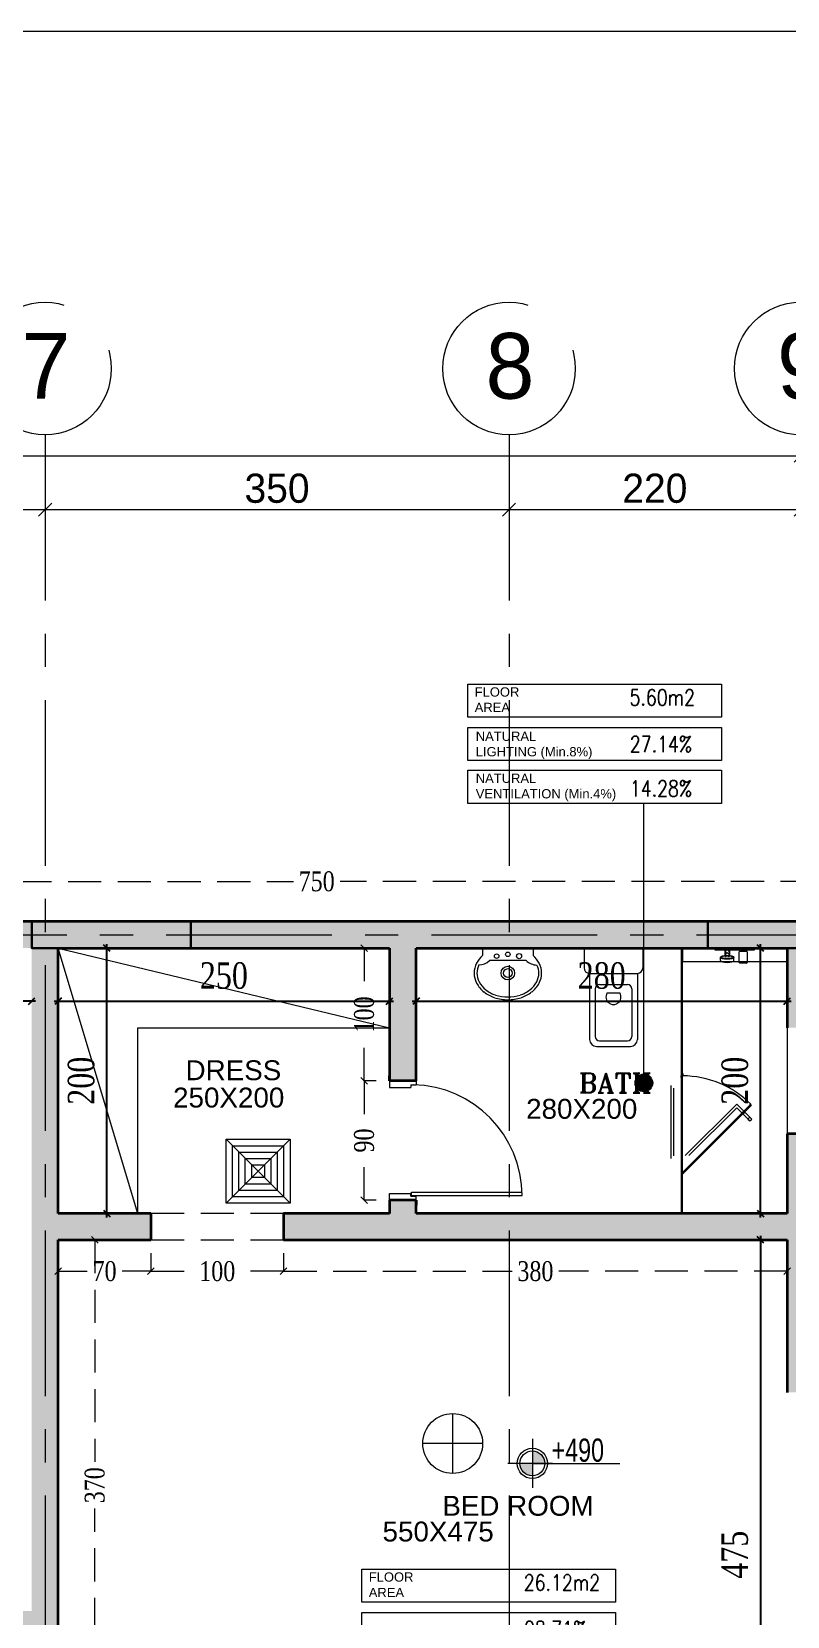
# Model space of a CAD drawing. Header units: inches. Extents: x -114 to 635, y -137 to 57.
# Drawn here: x 101.85 to 107.55, y 25.94 to 37.89 of the extents above; entities that cross this region are included whole.
import ezdxf
from ezdxf.enums import TextEntityAlignment as Align

# ---------------------------------------------------------------- set-up
doc = ezdxf.new("R2010")
doc.units = ezdxf.units.IN
doc.header["$MEASUREMENT"] = 0
doc.header["$PDMODE"] = 98
for name, pattern in [('( Hidden )', [0.375, 0.25, -0.125]), ('CENTER', [2, 1.25, -0.25, 0.25, -0.25]), ('CENTERX2', [4, 2.5, -0.5, 0.5, -0.5]), ('DASHED2', [0.375, 0.25, -0.125]), ('HIDDEN', [0.375, 0.25, -0.125])]:
    doc.linetypes.add(name, pattern=pattern)
doc.layers.get('0').update_dxf_attribs({"lineweight": 5})
doc.layers.get('Defpoints').update_dxf_attribs({"lineweight": 5})
for name, color, linetype, lineweight in [('.', 14, 'Continuous', 9), ('ARCHES', 1, 'HIDDEN', 5), ('AXIS DIMENSION', 8, 'Continuous', 5), ('BORDER A2', 7, 'Continuous', 50), ('COLUMNS HATCH', 1, 'Continuous', 5), ('DETAILS DIMENSION', 15, 'Continuous', 5), ('DOOR', 1, 'Continuous', 5), ('E-AX', 9, '( Hidden )', 0), ('FIXTURE', 5, 'Continuous', 5), ('FURNITURE', 1, 'Continuous', 0), ('GENERAL TEXT', 4, 'Continuous', 5), ('HATCH', 15, 'Continuous', 0), ('LEVEL SYMBOL', 8, 'Continuous', 5), ('New_Archicad Doors_Pen_No__27', 7, 'Continuous', 35), ('PROPOSED COLUMNS', 6, 'Continuous', 30), ('ROOM INFORMATION', 7, 'Continuous', 5), ('ROOMS DIMENSION', 3, 'Continuous', 5), ('TEXT ROOM INFORMATION', 1, 'Continuous', 5), ('WALL PROPOSED', 7, 'Continuous', 30), ('WINDOWS', 5, 'Continuous', 5)]:
    doc.layers.add(name, color=color, linetype=linetype, lineweight=lineweight)
for name, color, linetype, lineweight, true_color in [('ALARM', 7, 'Continuous', 5, 0xff0f0f), ('AXIES', 7, 'CENTER', 0, 0x949596), ('New_Archicad Doors_Pen_No__23', 7, 'Continuous', 20, 0xff6600)]:
    doc.layers.add(name, color=color, linetype=linetype, lineweight=lineweight, true_color=true_color)
doc.styles.add('002-F.FLOOR PLAN$0$xref plans$0$ATTRIBUTE', font='BKANT.TTF')
doc.styles.add('A0$0$002-F.FLOOR PLAN$0$xref plans$0$ATTRIBUTE', font='BKANT.TTF')
doc.styles.add('MAIN', font='')
doc.styles.add('ROMANS-TITLE', font='ROMANS.shx', dxfattribs={"width": 0.8})
doc.styles.add('ST', font='times.ttf', dxfattribs={"width": 0.8})
doc.styles.get("Standard").update_dxf_attribs({"font": 'arial.ttf'})
doc.styles.add('style4', font='times.ttf', dxfattribs={"width": 0.8})
doc.styles.get('MAIN').set_extended_font_data('Shonar Bangla')
doc.dimstyles.new('DIM100-2', dxfattribs={"dimtxt": 0.2, "dimasz": 0.05, "dimexe": 0.1, "dimexo": 0.1, "dimgap": 0.09, "dimtad": 1, "dimdec": 0, "dimlfac": 100, "dimzin": 0, "dimdsep": 46, "dimtxsty": 'style4', "dimblk1": 'OBLIQUE', "dimblk2": 'OBLIQUE', "dimsah": 1, "dimcen": 0.09, "dimdle": 0.03, "dimse1": 1, "dimse2": 1, "dimclrd": 256, "dimclrt": 256, "dimadec": 0, "dimazin": 0, "dimtfac": 1, "dimtdec": 0, "dimtix": 1, "dimtmove": 2, "dimatfit": 3, "dimldrblk": 'OBLIQUE', "dimfxl": 1, "dimtolj": 1, "dimtzin": 0, "dimarcsym": 0})
doc.dimstyles.new('MFS-AXIS', dxfattribs={"dimtxt": 0.22, "dimasz": 0.1, "dimexe": 0, "dimexo": 0.15, "dimgap": 0.05, "dimtad": 1, "dimdec": 0, "dimlfac": 100, "dimzin": 0, "dimdsep": 46, "dimtxsty": 'MAIN', "dimblk": 'OBLIQUE', "dimcen": 0.09, "dimclrd": 1, "dimclre": 1, "dimclrt": 2, "dimadec": 0, "dimazin": 0, "dimtfac": 1, "dimtdec": 0, "dimtix": 1, "dimtofl": 0, "dimtmove": 2, "dimatfit": 3, "dimldrblk": 'OBLIQUE', "dimfxl": 0.05, "dimfxlon": 1, "dimtolj": 1, "dimtzin": 0, "dimlwd": -1, "dimarcsym": 1})
doc.dimstyles.new('RASH PLAN', dxfattribs={"dimtxt": 0.15, "dimasz": 0.05, "dimexe": 0, "dimexo": 0.1, "dimgap": 0.05, "dimtad": 0, "dimdec": 0, "dimlfac": 100, "dimzin": 0, "dimdsep": 46, "dimtxsty": 'ST', "dimblk": 'OBLIQUE', "dimcen": 0.09, "dimclrd": 200, "dimclre": 6, "dimclrt": 1, "dimadec": 0, "dimazin": 0, "dimtfac": 1, "dimtdec": 0, "dimtmove": 1, "dimatfit": 3, "dimldrblk": 'OBLIQUE', "dimfxl": 0, "dimtolj": 1, "dimtzin": 0, "dimlwd": -1, "dimlwe": -1, "dimarcsym": 0})

# ---------------------------------------------------------------- blocks, each defined once
blk = doc.blocks.new('*U1160')
for p, q in [((-1600, 101), (-1550, 101)), ((-1550, 101), (-1550, -59)), ((-750, 101), (-750, -59)), ((-700, 101), (-750, 101)), ((-1600, -99), (-1570, -99)), ((-1570, -59), (-1550, -59)), ((-1570, -59), (-1570, -99)), ((-1565, -64), (-1565, -899)), ((-1565, -64), (-1540, -64)), ((-1540, -64), (-1540, -897)), ((-730, -59), (-750, -59)), ((-730, -59), (-730, -99)), ((-700, -99), (-730, -99))]:
    blk.add_line(p, q)
blk.add_arc((-1565, -63), 835, 270.0059, 358.9566)
blk = doc.blocks.new('Door 26_3')
at = {"layer": 'New_Archicad Doors_Pen_No__23', "color": 30, "linetype": 'Continuous', "lineweight": 20, "true_color": 0xff6600}
blk.add_line((450, -115), (450, 0), dxfattribs=at)
at = {"layer": 'New_Archicad Doors_Pen_No__27', "color": 7, "linetype": 'Continuous', "lineweight": 35}
for p, q in [((-450, -115), (-450, -200)), ((450, -115), (450, -200))]:
    blk.add_line(p, q, dxfattribs=at)
at = {"layer": 'WALL PROPOSED', "linetype": 'Continuous', "lineweight": 35}
for p, q in [((-450, 0), (-450, -200)), ((450, 0), (450, -200))]:
    blk.add_line(p, q, dxfattribs=at)
at = {"layer": 'DOOR', "rotation": 180}
blk.add_blockref('*U1160', (-1150, -99), dxfattribs=at)
blk = doc.blocks.new('_Oblique')
at = {"color": 0, "lineweight": -2}
blk.add_line((-0.5, -0.5), (0.5, 0.5), dxfattribs=at)
blk = doc.blocks.new('*D357')
at = {"layer": 'Defpoints', "color": 0, "transparency": 16777216}
for p in [(107.75, 31.483), (100.25, 31.23), (107.75, 31.18)]:
    blk.add_point(p, dxfattribs=at)
at = {"layer": 'DETAILS DIMENSION', "color": 6, "transparency": 16777216}
for p, q in [((100.25, 31.33), (100.25, 31.483)), ((107.75, 31.28), (107.75, 31.483))]:
    blk.add_line(p, q, dxfattribs=at)
at = {"layer": 'DETAILS DIMENSION', "color": 200, "linetype": 'DASHED2', "transparency": 16777216}
for p, q in [((100.25, 31.483), (103.824, 31.483)), ((107.75, 31.483), (104.176, 31.483))]:
    blk.add_line(p, q, dxfattribs=at)
at = {"layer": 'DETAILS DIMENSION', "color": 200, "transparency": 16777216, "xscale": 0.05, "yscale": 0.05, "zscale": 0.05, "rotation": 180}
blk.add_blockref('_Oblique', (100.25, 31.483), dxfattribs=at)
at = {"layer": 'DETAILS DIMENSION', "color": 200, "transparency": 16777216, "xscale": 0.05, "yscale": 0.05, "zscale": 0.05}
blk.add_blockref('_Oblique', (107.75, 31.483), dxfattribs=at)
at = {"layer": 'DETAILS DIMENSION', "color": 1, "transparency": 16777216, "insert": (104, 31.483), "char_height": 0.15, "attachment_point": 5, "style": 'ST'}
blk.add_mtext('\\A1;750', dxfattribs=at)
blk = doc.blocks.new('*D418')
at = {"layer": 'Defpoints', "color": 0, "transparency": 16777216}
for p in [(103.75, 28.779), (107.55, 28.779), (103.75, 28.543)]:
    blk.add_point(p, dxfattribs=at)
at = {"layer": 'DETAILS DIMENSION', "color": 6, "transparency": 16777216}
for p, q in [((103.75, 28.679), (103.75, 28.543)), ((107.55, 28.679), (107.55, 28.543))]:
    blk.add_line(p, q, dxfattribs=at)
at = {"layer": 'DETAILS DIMENSION', "color": 200, "linetype": 'DASHED2', "transparency": 16777216}
for p, q in [((103.75, 28.543), (105.474, 28.543)), ((107.55, 28.543), (105.826, 28.543))]:
    blk.add_line(p, q, dxfattribs=at)
at = {"layer": 'DETAILS DIMENSION', "color": 200, "transparency": 16777216, "xscale": 0.05, "yscale": 0.05, "zscale": 0.05, "rotation": 180}
blk.add_blockref('_Oblique', (103.75, 28.543), dxfattribs=at)
at = {"layer": 'DETAILS DIMENSION', "color": 200, "transparency": 16777216, "xscale": 0.05, "yscale": 0.05, "zscale": 0.05}
blk.add_blockref('_Oblique', (107.55, 28.543), dxfattribs=at)
at = {"layer": 'DETAILS DIMENSION', "color": 1, "transparency": 16777216, "insert": (105.65, 28.543), "char_height": 0.15, "attachment_point": 5, "style": 'ST'}
blk.add_mtext('\\A1;380', dxfattribs=at)
blk = doc.blocks.new('*D419')
at = {"layer": 'Defpoints', "color": 0, "transparency": 16777216}
for p in [(102.75, 28.779), (103.75, 28.779), (102.75, 28.543)]:
    blk.add_point(p, dxfattribs=at)
at = {"layer": 'DETAILS DIMENSION', "color": 6, "transparency": 16777216}
for p, q in [((102.75, 28.679), (102.75, 28.543)), ((103.75, 28.679), (103.75, 28.543))]:
    blk.add_line(p, q, dxfattribs=at)
at = {"layer": 'DETAILS DIMENSION', "color": 200, "linetype": 'DASHED2', "transparency": 16777216}
for p, q in [((102.75, 28.543), (103.081, 28.543)), ((103.75, 28.543), (103.42, 28.543))]:
    blk.add_line(p, q, dxfattribs=at)
at = {"layer": 'DETAILS DIMENSION', "color": 200, "transparency": 16777216, "xscale": 0.05, "yscale": 0.05, "zscale": 0.05, "rotation": 180}
blk.add_blockref('_Oblique', (102.75, 28.543), dxfattribs=at)
at = {"layer": 'DETAILS DIMENSION', "color": 200, "transparency": 16777216, "xscale": 0.05, "yscale": 0.05, "zscale": 0.05}
blk.add_blockref('_Oblique', (103.75, 28.543), dxfattribs=at)
at = {"layer": 'DETAILS DIMENSION', "color": 1, "transparency": 16777216, "insert": (103.25, 28.543), "char_height": 0.15, "attachment_point": 5, "style": 'ST'}
blk.add_mtext('\\A1;100', dxfattribs=at)
blk = doc.blocks.new('*D420')
at = {"layer": 'Defpoints', "color": 0, "transparency": 16777216}
for p in [(102.05, 28.779), (102.75, 28.779), (102.05, 28.543)]:
    blk.add_point(p, dxfattribs=at)
at = {"layer": 'DETAILS DIMENSION', "color": 6, "transparency": 16777216}
for p, q in [((102.05, 28.679), (102.05, 28.543)), ((102.75, 28.679), (102.75, 28.543))]:
    blk.add_line(p, q, dxfattribs=at)
at = {"layer": 'DETAILS DIMENSION', "color": 200, "linetype": 'DASHED2', "transparency": 16777216}
for p, q in [((102.05, 28.543), (102.268, 28.543)), ((102.75, 28.543), (102.532, 28.543))]:
    blk.add_line(p, q, dxfattribs=at)
at = {"layer": 'DETAILS DIMENSION', "color": 200, "transparency": 16777216, "xscale": 0.05, "yscale": 0.05, "zscale": 0.05, "rotation": 180}
blk.add_blockref('_Oblique', (102.05, 28.543), dxfattribs=at)
at = {"layer": 'DETAILS DIMENSION', "color": 200, "transparency": 16777216, "xscale": 0.05, "yscale": 0.05, "zscale": 0.05}
blk.add_blockref('_Oblique', (102.75, 28.543), dxfattribs=at)
at = {"layer": 'DETAILS DIMENSION', "color": 1, "transparency": 16777216, "insert": (102.4, 28.543), "char_height": 0.15, "attachment_point": 5, "style": 'ST'}
blk.add_mtext('\\A1;70', dxfattribs=at)
blk = doc.blocks.new('*D421')
at = {"layer": 'Defpoints', "color": 0, "transparency": 16777216}
for p in [(104.358, 30.98), (104.55, 30.98), (104.55, 29.979)]:
    blk.add_point(p, dxfattribs=at)
at = {"layer": 'DETAILS DIMENSION', "color": 6, "transparency": 16777216}
for p, q in [((104.45, 30.98), (104.358, 30.98)), ((104.45, 29.979), (104.358, 29.979))]:
    blk.add_line(p, q, dxfattribs=at)
at = {"layer": 'DETAILS DIMENSION', "color": 200, "linetype": 'DASHED2', "transparency": 16777216}
for p, q in [((104.358, 30.98), (104.358, 30.649)), ((104.358, 29.979), (104.358, 30.311))]:
    blk.add_line(p, q, dxfattribs=at)
at = {"layer": 'DETAILS DIMENSION', "color": 200, "transparency": 16777216, "xscale": 0.05, "yscale": 0.05, "zscale": 0.05}
for p, rotation in [((104.358, 30.98), 90), ((104.358, 29.979), 270)]:
    blk.add_blockref('_Oblique', p, dxfattribs=dict(at, rotation=rotation))
at = {"layer": 'DETAILS DIMENSION', "color": 1, "transparency": 16777216, "insert": (104.358, 30.48), "char_height": 0.15, "attachment_point": 5, "rotation": 90, "style": 'ST'}
blk.add_mtext('\\A1;100', dxfattribs=at)
blk = doc.blocks.new('*D422')
at = {"layer": 'Defpoints', "color": 0, "transparency": 16777216}
for p in [(104.55, 29.979), (104.358, 29.079), (104.55, 29.079)]:
    blk.add_point(p, dxfattribs=at)
at = {"layer": 'DETAILS DIMENSION', "color": 6, "transparency": 16777216}
for p, q in [((104.45, 29.979), (104.358, 29.979)), ((104.45, 29.079), (104.358, 29.079))]:
    blk.add_line(p, q, dxfattribs=at)
at = {"layer": 'DETAILS DIMENSION', "color": 200, "linetype": 'DASHED2', "transparency": 16777216}
for p, q in [((104.358, 29.979), (104.358, 29.661)), ((104.358, 29.079), (104.358, 29.397))]:
    blk.add_line(p, q, dxfattribs=at)
at = {"layer": 'DETAILS DIMENSION', "color": 200, "transparency": 16777216, "xscale": 0.05, "yscale": 0.05, "zscale": 0.05}
for p, rotation in [((104.358, 29.979), 90), ((104.358, 29.079), 270)]:
    blk.add_blockref('_Oblique', p, dxfattribs=dict(at, rotation=rotation))
at = {"layer": 'DETAILS DIMENSION', "color": 1, "transparency": 16777216, "insert": (104.358, 29.529), "char_height": 0.15, "attachment_point": 5, "rotation": 90, "style": 'ST'}
blk.add_mtext('\\A1;90', dxfattribs=at)
blk = doc.blocks.new('*D423')
at = {"layer": 'Defpoints', "color": 0, "transparency": 16777216}
for p in [(102.05, 30.98), (104.55, 30.98), (104.55, 30.58)]:
    blk.add_point(p, dxfattribs=at)
at = {"layer": 'ROOMS DIMENSION', "linetype": 'Continuous', "lineweight": -2, "transparency": 16777216}
blk.add_line((102.02, 30.58), (104.58, 30.58), dxfattribs=at)
at = {"layer": 'ROOMS DIMENSION', "lineweight": -2, "transparency": 16777216, "xscale": 0.05, "yscale": 0.05, "zscale": 0.05, "rotation": 180}
blk.add_blockref('_Oblique', (102.05, 30.58), dxfattribs=at)
at = {"layer": 'ROOMS DIMENSION', "lineweight": -2, "transparency": 16777216, "xscale": 0.05, "yscale": 0.05, "zscale": 0.05}
blk.add_blockref('_Oblique', (104.55, 30.58), dxfattribs=at)
at = {"layer": 'ROOMS DIMENSION', "transparency": 16777216, "insert": (103.3, 30.772), "char_height": 0.2, "attachment_point": 5, "style": 'style4'}
blk.add_mtext('\\A1;250', dxfattribs=at)
blk = doc.blocks.new('*D424')
at = {"layer": 'Defpoints', "color": 0, "transparency": 16777216}
for p in [(102.05, 30.98), (102.416, 30.98), (102.05, 28.979)]:
    blk.add_point(p, dxfattribs=at)
at = {"layer": 'ROOMS DIMENSION', "linetype": 'Continuous', "lineweight": -2, "transparency": 16777216}
blk.add_line((102.416, 28.949), (102.416, 31.01), dxfattribs=at)
at = {"layer": 'ROOMS DIMENSION', "lineweight": -2, "transparency": 16777216, "xscale": 0.05, "yscale": 0.05, "zscale": 0.05}
for p, rotation in [((102.416, 30.98), 90), ((102.416, 28.979), 270)]:
    blk.add_blockref('_Oblique', p, dxfattribs=dict(at, rotation=rotation))
at = {"layer": 'ROOMS DIMENSION', "transparency": 16777216, "insert": (102.224, 29.98), "char_height": 0.2, "attachment_point": 5, "rotation": 90, "style": 'style4'}
blk.add_mtext('\\A1;200', dxfattribs=at)
blk = doc.blocks.new('*D425')
at = {"layer": 'Defpoints', "color": 0, "transparency": 16777216}
for p in [(104.75, 30.98), (107.55, 30.98), (107.55, 30.58)]:
    blk.add_point(p, dxfattribs=at)
at = {"layer": 'ROOMS DIMENSION', "linetype": 'Continuous', "lineweight": -2, "transparency": 16777216}
blk.add_line((104.72, 30.58), (107.58, 30.58), dxfattribs=at)
at = {"layer": 'ROOMS DIMENSION', "lineweight": -2, "transparency": 16777216, "xscale": 0.05, "yscale": 0.05, "zscale": 0.05, "rotation": 180}
blk.add_blockref('_Oblique', (104.75, 30.58), dxfattribs=at)
at = {"layer": 'ROOMS DIMENSION', "lineweight": -2, "transparency": 16777216, "xscale": 0.05, "yscale": 0.05, "zscale": 0.05}
blk.add_blockref('_Oblique', (107.55, 30.58), dxfattribs=at)
at = {"layer": 'ROOMS DIMENSION', "transparency": 16777216, "insert": (106.15, 30.772), "char_height": 0.2, "attachment_point": 5, "style": 'style4'}
blk.add_mtext('\\A1;280', dxfattribs=at)
blk = doc.blocks.new('*D426')
at = {"layer": 'Defpoints', "color": 0, "transparency": 16777216}
for p in [(107.347, 30.98), (107.55, 30.98), (107.55, 28.979)]:
    blk.add_point(p, dxfattribs=at)
at = {"layer": 'ROOMS DIMENSION', "linetype": 'Continuous', "lineweight": -2, "transparency": 16777216}
blk.add_line((107.347, 28.949), (107.347, 31.01), dxfattribs=at)
at = {"layer": 'ROOMS DIMENSION', "lineweight": -2, "transparency": 16777216, "xscale": 0.05, "yscale": 0.05, "zscale": 0.05}
for p, rotation in [((107.347, 30.98), 90), ((107.347, 28.979), 270)]:
    blk.add_blockref('_Oblique', p, dxfattribs=dict(at, rotation=rotation))
at = {"layer": 'ROOMS DIMENSION', "transparency": 16777216, "insert": (107.155, 29.98), "char_height": 0.2, "attachment_point": 5, "rotation": 90, "style": 'style4'}
blk.add_mtext('\\A1;200', dxfattribs=at)
blk = doc.blocks.new('*D427')
at = {"layer": 'Defpoints', "color": 0, "transparency": 16777216}
for p in [(107.55, 28.779), (107.347, 24.03), (107.55, 24.03)]:
    blk.add_point(p, dxfattribs=at)
at = {"layer": 'ROOMS DIMENSION', "linetype": 'Continuous', "lineweight": -2, "transparency": 16777216}
blk.add_line((107.347, 28.809), (107.347, 24), dxfattribs=at)
at = {"layer": 'ROOMS DIMENSION', "lineweight": -2, "transparency": 16777216, "xscale": 0.05, "yscale": 0.05, "zscale": 0.05}
for p, rotation in [((107.347, 28.779), 90), ((107.347, 24.03), 270)]:
    blk.add_blockref('_Oblique', p, dxfattribs=dict(at, rotation=rotation))
at = {"layer": 'ROOMS DIMENSION', "transparency": 16777216, "insert": (107.154, 26.405), "char_height": 0.2, "attachment_point": 5, "rotation": 90, "style": 'style4'}
blk.add_mtext('\\A1;475', dxfattribs=at)
blk = doc.blocks.new('*D428')
at = {"layer": 'Defpoints', "color": 0, "transparency": 16777216}
for p in [(96.15, 30.98), (101.85, 30.98), (96.15, 30.58)]:
    blk.add_point(p, dxfattribs=at)
at = {"layer": 'ROOMS DIMENSION', "linetype": 'Continuous', "lineweight": -2, "transparency": 16777216}
blk.add_line((101.88, 30.58), (96.12, 30.58), dxfattribs=at)
at = {"layer": 'ROOMS DIMENSION', "lineweight": -2, "transparency": 16777216, "xscale": 0.05, "yscale": 0.05, "zscale": 0.05, "rotation": 180}
blk.add_blockref('_Oblique', (96.15, 30.58), dxfattribs=at)
at = {"layer": 'ROOMS DIMENSION', "lineweight": -2, "transparency": 16777216, "xscale": 0.05, "yscale": 0.05, "zscale": 0.05}
blk.add_blockref('_Oblique', (101.85, 30.58), dxfattribs=at)
at = {"layer": 'ROOMS DIMENSION', "transparency": 16777216, "insert": (99, 30.772), "char_height": 0.2, "attachment_point": 5, "style": 'style4'}
blk.add_mtext('\\A1;570', dxfattribs=at)
blk = doc.blocks.new('*D461')
at = {"layer": 'Defpoints', "color": 0, "transparency": 16777216}
for p in [(102.05, 28.779), (102.326, 28.779), (102.05, 25.079)]:
    blk.add_point(p, dxfattribs=at)
at = {"layer": 'DETAILS DIMENSION', "color": 6, "transparency": 16777216}
for p, q in [((102.15, 28.779), (102.326, 28.779)), ((102.15, 25.079), (102.326, 25.079))]:
    blk.add_line(p, q, dxfattribs=at)
at = {"layer": 'DETAILS DIMENSION', "color": 200, "linetype": 'DASHED2', "transparency": 16777216}
for p, q in [((102.326, 28.779), (102.326, 27.106)), ((102.326, 25.079), (102.326, 26.753))]:
    blk.add_line(p, q, dxfattribs=at)
at = {"layer": 'DETAILS DIMENSION', "color": 200, "transparency": 16777216, "xscale": 0.05, "yscale": 0.05, "zscale": 0.05}
for p, rotation in [((102.326, 28.779), 90), ((102.326, 25.079), 270)]:
    blk.add_blockref('_Oblique', p, dxfattribs=dict(at, rotation=rotation))
at = {"layer": 'DETAILS DIMENSION', "color": 1, "transparency": 16777216, "insert": (102.326, 26.929), "char_height": 0.15, "attachment_point": 5, "rotation": 90, "style": 'ST'}
blk.add_mtext('\\A1;370', dxfattribs=at)
blk = doc.blocks.new('002-F.FLOOR PLAN$0$xref plans$0$LVL-PL')
h = blk.add_hatch(color=256)
h.paths.add_polyline_path([(0, 0.123), (0, 0), (0.123, 0, 0.414214)])
h.paths.add_polyline_path([(0, 0), (-0.123, 0, 0.414214), (0, -0.123)])
for p, q in [((0, 0.242), (0, -0.242)), ((0.2, 0), (-0.242, 0)), ((0, 0), (0.865, 0))]:
    blk.add_line(p, q)
for radius in [0.15, 0.123]:
    blk.add_circle((0, 0), radius)
at = {"style": '002-F.FLOOR PLAN$0$xref plans$0$ATTRIBUTE', "width": 0.75, "flags": 12}
for tag, p in [('LEVEL', (0.517, 0.151)), ('POSITION', (0.517, -0.154))]:
    blk.add_attdef(tag, text='', height=0.2, dxfattribs=at).set_placement(p, align=Align.MIDDLE)
blk = doc.blocks.new('A$Cee9972fe')
at = {"layer": 'ALARM', "lineweight": 0}
for p, q in [((-0.183, -0.094), (-0.183, 0.357)), ((0.042, 0.132), (-0.409, 0.132))]:
    blk.add_line(p, q, dxfattribs=at)
blk.add_circle((-0.183, 0.132), 0.226, dxfattribs=at)
blk = doc.blocks.new('A$C4d6af952')
at = {"layer": 'ALARM'}
for p, q in [((0.482, 0.578), (-0.482, -0.385)), ((-0.482, 0.578), (0.482, -0.385))]:
    blk.add_line(p, q, dxfattribs=at)
for points in [[(-0.482, 0.578), (0.482, 0.578), (0.482, -0.385), (-0.482, -0.385)], [(-0.385, 0.482), (0.385, 0.482), (0.385, -0.289), (-0.385, -0.289)], [(-0.289, 0.385), (0.289, 0.385), (0.289, -0.193), (-0.289, -0.193)], [(-0.193, 0.289), (0.193, 0.289), (0.193, -0.096), (-0.193, -0.096)], [(-0.096, 0.193), (0.096, 0.193), (0.096, 0), (-0.096, 0)]]:
    blk.add_lwpolyline(points, close=True, dxfattribs=at)
blk = doc.blocks.new('*U940')
for p, q in [((-210, 0), (-210, -140)), ((-210, 0), (210, 0)), ((210, 0), (210, -140)), ((-170, -180), (-170, -650)), ((-170, -180), (170, -180)), ((170, -180), (170, -650)), ((-130, -290), (-130, -630)), ((-100, -260), (100, -260)), ((-44, -319), (44, -319)), ((130, -290), (130, -630)), ((-100, -660), (100, -660)), ((-120, -700), (120, -700))]:
    blk.add_line(p, q)
for centre, radius, start, end in [((-170, -140), 40, 180, 270), ((170, -140), 40, 270, 0), ((-100, -290), 30, 90, 180), ((-1, -349), 52.4, 157.2878, 180), ((-1, -349), 53, 144.8858, 157.2878), ((1, -349), 53, 22.7122, 35.1142), ((1, -349), 52.4, 360, 22.7122), ((100, -290), 30, 0, 90), ((-1, -349), 52.4, 180, 202.7122), ((-1, -349), 53, 202.7122, 225.2991), ((0, -348), 53.5, 225.2991, 247.7107), ((0, -348), 54, 247.7107, 270), ((0, -348), 54, 270, 292.2893), ((0, -348), 53.5, 292.2893, 314.7009), ((1, -349), 53, 314.7009, 337.2878), ((1, -349), 52.4, 337.2878, 0), ((-120, -650), 50, 180, 270), ((-100, -630), 30, 180, 270), ((100, -630), 30, 270, 0), ((120, -650), 50, 270, 0)]:
    blk.add_arc(centre, radius, start, end)
blk = doc.blocks.new('*U939')
for p, q in [((180, 0), (-180, 0)), ((-180, 0), (-180, -53)), ((180, 0), (180, -52)), ((130, -89), (-130, -89))]:
    blk.add_line(p, q)
for centre, radius in [((-80, -57), 16.1), ((0, -44), 16), ((80, -57), 18.1), ((0, -178), 48.5), ((0, -178), 31.8)]:
    blk.add_circle(centre, radius)
for centre, radius, start, end in [((-88, -178), 152, 152.3807, 180), ((-45, -201), 200, 132.2414, 152.3807), ((-209, 0), 119, 271.591, 311.3839), ((214, 5), 126, 228.3983, 266.8513), ((46, -201), 200, 27.6193, 48.0173), ((89, -178), 152, 0, 27.6193), ((-88, -178), 152, 180, 207.6193), ((-88, -178), 132, 153.1014, 207.6193), ((89, -178), 132, 332.3807, 25.9024), ((89, -178), 152, 332.3807, 0), ((-45, -156), 200, 207.6193, 231.6325), ((-45, -156), 180, 207.6193, 231.6325), ((-18, -121), 244, 231.6325, 251.8447), ((-18, -121), 224, 231.6325, 251.8447), ((0, -66), 282, 251.8447, 270), ((0, -66), 282, 270, 288.1553), ((18, -121), 224, 288.1553, 308.3675), ((18, -121), 244, 288.1553, 308.3675), ((46, -156), 180, 308.3675, 332.3807), ((46, -156), 200, 308.3675, 332.3807), ((0, -66), 302, 251.8447, 270), ((0, -66), 302, 270, 288.1553)]:
    blk.add_arc(centre, radius, start, end)
blk = doc.blocks.new('*D1384')
at = {"layer": 'AXIS DIMENSION', "color": 17, "linetype": 'Continuous', "transparency": 16777216}
blk.add_line((39.678, -578.77), (41.379, -578.77), dxfattribs=at)
at = {"layer": 'Defpoints', "color": 0, "transparency": 16777216}
for p in [(39.678, -578.733), (41.379, -578.77), (41.379, -578.77)]:
    blk.add_point(p, dxfattribs=at)
at = {"layer": 'AXIS DIMENSION', "color": 17, "transparency": 16777216, "xscale": 0.1, "yscale": 0.1, "zscale": 0.1, "rotation": 180}
blk.add_blockref('_Oblique', (39.678, -578.77), dxfattribs=at)
at = {"layer": 'AXIS DIMENSION', "color": 17, "transparency": 16777216, "xscale": 0.1, "yscale": 0.1, "zscale": 0.1}
blk.add_blockref('_Oblique', (41.379, -578.77), dxfattribs=at)
at = {"layer": 'AXIS DIMENSION', "color": 3, "transparency": 16777216, "insert": (40.528, -578.61), "char_height": 0.22, "attachment_point": 5, "style": 'MAIN'}
blk.add_mtext('\\A1;170', dxfattribs=at)
blk = doc.blocks.new('*D1385')
at = {"layer": 'AXIS DIMENSION', "color": 17, "linetype": 'Continuous', "transparency": 16777216}
blk.add_line((41.379, -578.77), (44.879, -578.77), dxfattribs=at)
at = {"layer": 'Defpoints', "color": 0, "transparency": 16777216}
for p in [(41.379, -578.733), (44.879, -578.77), (44.879, -578.77)]:
    blk.add_point(p, dxfattribs=at)
at = {"layer": 'AXIS DIMENSION', "color": 17, "transparency": 16777216, "xscale": 0.1, "yscale": 0.1, "zscale": 0.1, "rotation": 180}
blk.add_blockref('_Oblique', (41.379, -578.77), dxfattribs=at)
at = {"layer": 'AXIS DIMENSION', "color": 17, "transparency": 16777216, "xscale": 0.1, "yscale": 0.1, "zscale": 0.1}
blk.add_blockref('_Oblique', (44.879, -578.77), dxfattribs=at)
at = {"layer": 'AXIS DIMENSION', "color": 3, "transparency": 16777216, "insert": (43.129, -578.61), "char_height": 0.22, "attachment_point": 5, "style": 'MAIN'}
blk.add_mtext('\\A1;350', dxfattribs=at)
blk = doc.blocks.new('*D1386')
at = {"layer": 'AXIS DIMENSION', "color": 17, "linetype": 'Continuous', "transparency": 16777216}
blk.add_line((44.879, -578.77), (47.079, -578.77), dxfattribs=at)
at = {"layer": 'Defpoints', "color": 0, "transparency": 16777216}
for p in [(44.879, -578.77), (47.079, -578.76), (47.079, -578.77)]:
    blk.add_point(p, dxfattribs=at)
at = {"layer": 'AXIS DIMENSION', "color": 17, "transparency": 16777216, "xscale": 0.1, "yscale": 0.1, "zscale": 0.1, "rotation": 180}
blk.add_blockref('_Oblique', (44.879, -578.77), dxfattribs=at)
at = {"layer": 'AXIS DIMENSION', "color": 17, "transparency": 16777216, "xscale": 0.1, "yscale": 0.1, "zscale": 0.1}
blk.add_blockref('_Oblique', (47.079, -578.77), dxfattribs=at)
at = {"layer": 'AXIS DIMENSION', "color": 3, "transparency": 16777216, "insert": (45.979, -578.61), "char_height": 0.22, "attachment_point": 5, "style": 'MAIN'}
blk.add_mtext('\\A1;220', dxfattribs=at)
blk = doc.blocks.new('*D1379')
at = {"layer": 'AXIS DIMENSION', "color": 1, "linetype": 'Continuous', "lineweight": -2, "transparency": 16777216}
for p, q in [((25.079, -578.356), (25.079, -578.363)), ((47.079, -578.356), (47.079, -578.363))]:
    blk.add_line(p, q, dxfattribs=at)
at = {"layer": 'AXIS DIMENSION', "color": 17, "linetype": 'Continuous', "transparency": 16777216}
blk.add_line((25.079, -578.363), (47.079, -578.363), dxfattribs=at)
at = {"layer": 'Defpoints', "color": 0, "transparency": 16777216}
for p in [(25.079, -578.206), (47.079, -578.206), (47.079, -578.363)]:
    blk.add_point(p, dxfattribs=at)
at = {"layer": 'AXIS DIMENSION', "color": 17, "transparency": 16777216, "xscale": 0.1, "yscale": 0.1, "zscale": 0.1, "rotation": 180}
blk.add_blockref('_Oblique', (25.079, -578.363), dxfattribs=at)
at = {"layer": 'AXIS DIMENSION', "color": 17, "transparency": 16777216, "xscale": 0.1, "yscale": 0.1, "zscale": 0.1}
blk.add_blockref('_Oblique', (47.079, -578.363), dxfattribs=at)
at = {"layer": 'AXIS DIMENSION', "color": 3, "transparency": 16777216, "insert": (37.577, -578.203), "char_height": 0.22, "attachment_point": 5, "style": 'MAIN'}
blk.add_mtext('\\A1;2200', dxfattribs=at)
blk = doc.blocks.new('QEWQWQWASDASDASADAAS')
at = {"layer": 'COLUMNS HATCH', "ltscale": 300}
for points in [[(165.323, -479.057), (165.323, -479.257), (164.123, -479.257), (164.123, -479.057)], [(170.023, -479.057), (170.023, -479.257), (169.223, -479.257), (169.223, -479.057)]]:
    blk.add_hatch(color=256, dxfattribs=at).paths.add_polyline_path(points)
at = {"layer": 'PROPOSED COLUMNS'}
for points in [[(165.323, -479.057), (165.323, -479.257), (164.123, -479.257), (164.123, -479.057)], [(170.023, -479.057), (170.023, -479.257), (169.223, -479.257), (169.223, -479.057)]]:
    blk.add_lwpolyline(points, close=True, dxfattribs=at)
blk = doc.blocks.new('Room Info')
at = {"layer": 'TEXT ROOM INFORMATION', "ltscale": 5}
for tag, p in [('FLR_AREA', (17, 833.5)), ('NAT_LIGHT', (19, 482.5)), ('NAT_VENT', (19, 147.5))]:
    blk.add_attdef(tag, p, '', height=180, dxfattribs=at)
blk = doc.blocks.new('DASLASDLASLDASLASDLASLQWELQWELQWELQWELQ')
at = {"layer": 'AXIES', "linetype": 'CENTERX2', "ltscale": 0.5}
for p, q in [((41.379, -578.206), (41.379, -610.174)), ((44.879, -578.206), (44.879, -610.174)), ((20.293, -581.977), (52.683, -581.977))]:
    blk.add_line(p, q, dxfattribs=at)
at = {"layer": 'AXIES', "linetype": 'CENTERX2'}
for centre in [(41.379, -577.706), (44.879, -577.706), (47.079, -577.706)]:
    blk.add_circle(centre, 0.5, dxfattribs=at)
at = {"layer": 'AXIES', "linetype": 'CENTERX2', "style": 'A0$0$002-F.FLOOR PLAN$0$xref plans$0$ATTRIBUTE'}
for s, p in [('7', (41.201, -577.933)), ('8', (44.702, -577.933)), ('9', (46.901, -577.933))]:
    blk.add_text(s, height=0.495, dxfattribs=at).set_placement(p)
at = {"layer": 'AXIS DIMENSION'}
dim = blk.add_linear_dim(base=(47.079, -578.363), p1=(25.079, -578.206), p2=(47.079, -578.206), dimstyle='MFS-AXIS', override={"dimclrd": 17, "dimclrt": 3}, dxfattribs=at)
dim.commit()
dim.dimension.update_dxf_attribs({"geometry": '*D1379', "text_midpoint": (37.577, -578.203), "dimtype": 128})
for base, p1, p2, picture, middle in [((41.379, -578.77), (39.678, -578.733), (41.379, -578.77), '*D1384', (40.528, -578.61)), ((44.879, -578.77), (41.379, -578.733), (44.879, -578.77), '*D1385', (43.129, -578.61)), ((47.079, -578.77), (44.879, -578.77), (47.079, -578.76), '*D1386', (45.979, -578.61))]:
    dim = blk.add_linear_dim(base=base, p1=p1, p2=p2, dimstyle='MFS-AXIS', override={"dimclrd": 17, "dimclrt": 3}, dxfattribs=at)
    dim.commit()
    dim.dimension.update_dxf_attribs({"geometry": picture, "text_midpoint": middle})

msp = doc.modelspace()

# ---------------------------------------------------------------- hatches: boundary and pattern name
at = {"layer": '.'}
h = msp.add_hatch(color=9, dxfattribs=at)
h.dxf.hatch_style = 1
edge = h.paths.add_edge_path()
edge.add_arc((106.468, 29.963), 0.0666, 0, 360)
at = {"layer": 'HATCH', "true_color": 0x939598}
h = msp.add_hatch(color=252, dxfattribs=at)
h.dxf.hatch_style = 1
h.paths.add_polyline_path([(102.75, 28.979), (102.05, 28.979), (102.05, 30.98), (104.55, 30.98), (104.55, 29.979), (104.75, 29.979), (104.75, 30.98), (107.55, 30.98), (107.55, 30.38), (107.75, 30.38), (107.75, 30.98), (107.75, 31.18), (100.25, 31.18), (100.25, 30.98), (101.85, 30.98), (101.85, 25.98), (101.75, 25.98), (101.75, 25.895), (101.75, 25.78), (101.85, 25.78), (101.85, 25.079), (102.05, 25.079), (102.05, 28.779), (102.75, 28.779)])
h = msp.add_hatch(color=252, dxfattribs=at)
h.dxf.hatch_style = 1
h.paths.add_polyline_path([(107.75, 29.58), (107.55, 29.58), (107.55, 28.979), (104.75, 28.979), (104.75, 29.079), (104.55, 29.079), (104.55, 28.979), (103.75, 28.979), (103.75, 28.779), (107.55, 28.779), (107.55, 27.629), (107.75, 27.629)])

# ---------------------------------------------------------------- linework, layer by layer
at = {"layer": 'ARCHES'}
for p, q in [((103.75, 28.979), (102.75, 28.979)), ((102.75, 28.779), (103.75, 28.779))]:
    msp.add_line(p, q, dxfattribs=at)
at = {"layer": 'BORDER A2', "lineweight": 5}
msp.add_lwpolyline([(77.503, -2.308), (123.103, -2.308), (123.103, 37.892), (77.503, 37.892)], close=True, dxfattribs=at)
at = {"layer": 'FIXTURE'}
for p, q in [((107.192, 30.957), (107.243, 30.957)), ((107.193, 30.957), (107.243, 30.957)), ((107.188, 30.872), (107.188, 30.952)), ((107.248, 30.872), (107.188, 30.872)), ((107.243, 30.867), (107.193, 30.867)), ((107.248, 30.952), (107.248, 30.872)), ((106.748, 30.018), (106.76, 30.018)), ((106.748, 30.018), (106.749, 30.005)), ((106.749, 30.017), (106.76, 30.017)), ((106.749, 30.015), (106.749, 30.017)), ((106.749, 30.015), (106.75, 30.015)), ((106.749, 30.014), (106.75, 30.014)), ((106.75, 30.008), (106.749, 30.014)), ((106.75, 30.005), (106.749, 30.005)), ((106.75, 30.005), (106.749, 30.005)), ((106.752, 30.017), (106.75, 30.015)), ((106.75, 30.015), (106.75, 30.014)), ((106.75, 30.005), (106.75, 30.008)), ((106.75, 30.008), (106.75, 30.008)), ((106.75, 30.008), (106.75, 30.008)), ((106.75, 30.008), (106.75, 30.008)), ((106.75, 30.008), (106.75, 30.008)), ((106.75, 30.008), (106.75, 30.008)), ((106.75, 30.008), (106.75, 30.008)), ((106.752, 30.018), (106.758, 30.018)), ((106.752, 30.017), (106.758, 30.017)), ((106.76, 30.015), (106.758, 30.017)), ((106.761, 30.035), (106.76, 30.018)), ((106.76, 30.005), (106.761, 30.018)), ((106.76, 30.015), (106.76, 30.017)), ((106.76, 30.015), (106.76, 30.017)), ((106.76, 30.015), (106.76, 30.015)), ((106.76, 30.015), (106.76, 30.014)), ((106.76, 30.015), (106.76, 30.015)), ((106.76, 30.015), (106.76, 30.014)), ((106.76, 30.014), (106.76, 30.014)), ((106.76, 30.008), (106.76, 30.014)), ((106.76, 30.014), (106.76, 30.014)), ((106.76, 30.005), (106.76, 30.008)), ((106.76, 30.008), (106.76, 30.008)), ((106.76, 30.008), (106.76, 30.008)), ((106.76, 30.008), (106.76, 30.008)), ((106.76, 30.005), (106.76, 30.005)), ((106.761, 30.035), (106.761, 30.018)), ((106.761, 30.035), (106.761, 30.035)), ((106.675, 29.393), (106.675, 29.943)), ((106.695, 29.413), (106.695, 29.923)), ((106.752, 29.281), (107.274, 29.802)), ((107.278, 29.8), (106.755, 29.277)), ((107.281, 29.795), (106.759, 29.274)), ((106.78, 29.415), (107.169, 29.804)), ((106.808, 29.415), (107.169, 29.776)), ((107.169, 29.804), (107.222, 29.751)), ((107.169, 29.776), (107.207, 29.737)), ((107.274, 29.805), (107.266, 29.795)), ((107.274, 29.805), (107.266, 29.795)), ((107.266, 29.795), (107.268, 29.797)), ((107.266, 29.795), (107.268, 29.797)), ((107.266, 29.795), (107.266, 29.795)), ((107.266, 29.795), (107.266, 29.795)), ((107.207, 29.737), (107.222, 29.751)), ((107.215, 29.73), (107.229, 29.744)), ((107.268, 29.677), (107.215, 29.73)), ((107.282, 29.691), (107.229, 29.744))]:
    msp.add_line(p, q, dxfattribs=at)
for points in [[(106.75, 30.98), (106.75, 28.979)], [(107.55, 30.98), (106.76, 30.98), (106.76, 30.88), (107.55, 30.88)], [(106.76, 28.979), (106.76, 30.98)], [(107.078, 30.967), (107.079, 30.928)], [(107.115, 30.967), (107.078, 30.967)], [(107.115, 30.967), (107.114, 30.928)], [(107.047, 30.887), (107.047, 30.911)], [(107.083, 30.951), (107.083, 30.925)], [(107.087, 30.917), (107.085, 30.915)], [(107.106, 30.917), (107.108, 30.915)], [(107.111, 30.951), (107.111, 30.925)], [(107.147, 30.887), (107.147, 30.911)], [(107.212, 29.741), (107.219, 29.734)], [(107.217, 29.747), (107.224, 29.739)], [(107.268, 29.677), (107.282, 29.691)]]:
    msp.add_lwpolyline(points, dxfattribs=at)
for points in [[(107.003, 30.98), (107.003, 30.967), (107.303, 30.967), (107.303, 30.98)], [(107.268, 29.677), (107.282, 29.691), (107.268, 29.705), (107.253, 29.691)]]:
    msp.add_lwpolyline(points, close=True, dxfattribs=at)
for centre, radius, start, end in [((107.097, 30.951), 0.014, 0, 182.2442), ((107.186, 30.96), 0.00746, 337.5975, 73.7034), ((107.193, 30.952), 0.005, 90, 180), ((107.25, 30.96), 0.00746, 106.2966, 202.4025), ((107.243, 30.952), 0.005, 0, 90), ((107.097, 30.928), 0.0173, 180, 227.216), ((107.097, 30.928), 0.0153, 312.784, 227.216), ((107.097, 30.928), 0.0143, 312.784, 227.216), ((107.097, 30.928), 0.0173, 312.784, 0), ((107.193, 30.872), 0.005, 180, 270), ((107.243, 30.872), 0.005, 270, 0), ((106.755, 29.277), 0.74, 45.3874, 89.6126)]:
    msp.add_arc(centre, radius, start, end, dxfattribs=at)
for centre, major_axis, ratio in [((107.097, 30.911), (0.05, 0), 0.298895), ((107.097, 30.912), (0.0429, 0), 0.257242)]:
    msp.add_ellipse(centre, major_axis=major_axis, ratio=ratio, dxfattribs=at)
msp.add_ellipse((107.097, 30.887), major_axis=(0.05, 0), ratio=0.298895, start_param=3.141593, end_param=6.283185, dxfattribs=at)
at = {"layer": 'FURNITURE', "flags": 128}
for points in [[(102.65, 28.979), (102.05, 30.98), (104.55, 30.38)], [(102.65, 30.38), (104.55, 30.38)], [(102.65, 28.979), (102.65, 30.38)]]:
    msp.add_lwpolyline(points, dxfattribs=at)
at = {"layer": 'ROOM INFORMATION', "ltscale": 5}
msp.add_line((106.468, 30.029), (106.468, 32.071), dxfattribs=at)
for points in [[(105.139, 32.972), (107.053, 32.972), (107.053, 32.722), (105.139, 32.722)], [(105.139, 32.645), (107.053, 32.645), (107.053, 32.395), (105.139, 32.395)], [(105.139, 32.321), (107.053, 32.321), (107.053, 32.071), (105.139, 32.071)], [(104.341, 26.297), (106.254, 26.297), (106.254, 26.047), (104.341, 26.047)], [(104.341, 25.97), (106.254, 25.97), (106.254, 25.72), (104.341, 25.72)]]:
    msp.add_lwpolyline(points, close=True, dxfattribs=at)
msp.add_circle((106.468, 29.963), 0.0666, dxfattribs=at)
at = {"layer": 'WALL PROPOSED', "linetype": 'Continuous', "lineweight": 35}
for p, q in [((104.55, 29.979), (104.55, 30.016)), ((104.75, 29.979), (104.75, 30.016)), ((104.635, 29.979), (104.55, 29.979)), ((104.75, 29.979), (104.635, 29.979)), ((107.85, 29.58), (107.55, 29.58)), ((104.55, 29.079), (104.55, 29.042)), ((104.635, 29.079), (104.55, 29.079)), ((104.75, 29.079), (104.635, 29.079)), ((104.75, 29.079), (104.75, 29.042)), ((102.75, 28.979), (102.75, 28.779)), ((102.75, 28.979), (102.75, 28.779)), ((103.75, 28.979), (103.75, 28.779)), ((103.75, 28.979), (103.75, 28.779))]:
    msp.add_line(p, q, dxfattribs=at)
at = {"layer": 'WALL PROPOSED', "linetype": 'Continuous', "lineweight": 35, "flags": 128}
for points in [[(107.75, 31.18), (100.25, 31.18)], [(102.05, 30.98), (104.55, 30.98)], [(102.05, 28.979), (102.05, 30.98)], [(104.55, 30.98), (104.55, 29.979)], [(104.75, 30.98), (107.55, 30.98)], [(104.75, 29.979), (104.75, 30.98)], [(107.55, 30.98), (107.55, 30.38)], [(107.55, 29.58), (107.55, 28.979)], [(104.55, 29.079), (104.55, 28.979)], [(104.75, 28.979), (104.75, 29.079)], [(102.75, 28.979), (102.05, 28.979)], [(104.55, 28.979), (103.75, 28.979)], [(107.55, 28.979), (104.75, 28.979)], [(102.05, 25.079), (102.05, 28.779)], [(102.05, 28.779), (102.75, 28.779)], [(103.75, 28.779), (107.55, 28.779)], [(107.55, 28.779), (107.55, 27.629)]]:
    msp.add_lwpolyline(points, dxfattribs=at)
at = {"layer": 'WINDOWS'}
msp.add_line((107.55, 30.38), (107.55, 29.58), dxfattribs=at)

# ---------------------------------------------------------------- block references
at = {"layer": 'ALARM', "xscale": 0.5, "yscale": 0.5, "zscale": 0.5}
msp.add_blockref('A$C4d6af952', (103.558, 29.249), dxfattribs=at)
at = {"layer": 'ALARM'}
msp.add_blockref('A$Cee9972fe', (105.209, 27.112), dxfattribs=at)
at = {"layer": 'DOOR', "linetype": 'Continuous', "lineweight": 18, "xscale": 0.001, "yscale": 0.001, "rotation": 270}
msp.add_blockref('Door 26_3', (104.75, 29.529), dxfattribs=at)
at = {"layer": 'E-AX'}
msp.add_blockref('DASLASDLASLDASLASDLASLQWELQWELQWELQWELQ', (60.572, 613.057), dxfattribs=at)
at = {"layer": 'FIXTURE', "xscale": 0.001058821838199947, "yscale": 0.001058821838199947, "zscale": 0.001058821838199947}
for name, p in [('*U939', (105.442, 30.98)), ('*U940', (106.239, 30.98))]:
    msp.add_blockref(name, p, dxfattribs=at)
at = {"layer": 'LEVEL SYMBOL', "linetype": 'Continuous', "lineweight": 0}
ref = msp.add_blockref('002-F.FLOOR PLAN$0$xref plans$0$LVL-PL', (105.627, 27.094), dxfattribs=dict(at, xscale=0.7620000000000069, yscale=0.7620000000000069, zscale=0.7620000000000069))
ref.add_attrib('LEVEL', '+490', dxfattribs={"layer": '0', "lineweight": 5, "height": 0.175, "rotation": 360, "style": '002-F.FLOOR PLAN$0$xref plans$0$ATTRIBUTE', "width": 0.75}).set_placement((105.97, 27.194), align=Align.MIDDLE)
at = {"layer": 'PROPOSED COLUMNS'}
msp.add_blockref('QEWQWQWASDASDASADAAS', (-62.272, 510.237), dxfattribs=at)
at = {"layer": 'TEXT ROOM INFORMATION'}
ref = msp.add_blockref('Room Info', (106.343, 32.096), dxfattribs=dict(at, xscale=0.001, yscale=0.001, zscale=0.001))
ref.add_attrib('FLR_AREA', '5.60m2', dxfattribs={"ltscale": 5, "height": 0.12, "style": 'ROMANS-TITLE', "width": 0.8}).set_placement((106.36, 32.93), align=Align.TOP_LEFT)
ref.add_attrib('NAT_LIGHT', '27.14%', dxfattribs={"ltscale": 5, "height": 0.12, "style": 'ROMANS-TITLE', "width": 0.8}).set_placement((106.362, 32.579), align=Align.TOP_LEFT)
ref.add_attrib('NAT_VENT', '14.28%', dxfattribs={"ltscale": 5, "height": 0.12, "style": 'ROMANS-TITLE', "width": 0.8}).set_placement((106.362, 32.244), align=Align.TOP_LEFT)
ref = msp.add_blockref('Room Info', (105.545, 25.421), dxfattribs=dict(at, xscale=0.001, yscale=0.001, zscale=0.001))
ref.add_attrib('FLR_AREA', '26.12m2', dxfattribs={"ltscale": 5, "height": 0.12, "style": 'ROMANS-TITLE', "width": 0.8}).set_placement((105.562, 26.255), align=Align.TOP_LEFT)
ref.add_attrib('NAT_LIGHT', '28.71%', dxfattribs={"ltscale": 5, "height": 0.12, "style": 'ROMANS-TITLE', "width": 0.8}).set_placement((105.564, 25.904), align=Align.TOP_LEFT)
ref.add_attrib('NAT_VENT', '15.15%', dxfattribs={"ltscale": 5, "height": 0.12, "style": 'ROMANS-TITLE', "width": 0.8}).set_placement((105.564, 25.569), align=Align.TOP_LEFT)

# ---------------------------------------------------------------- texts
at = {"layer": 'GENERAL TEXT'}
for s, p in [('DRESS', (103.011, 29.984)), ('250X200', (102.917, 29.778)), ('280X200', (105.58, 29.693)), ('550X475', (104.497, 26.505))]:
    msp.add_text(s, height=0.15, dxfattribs=at).set_placement(p)
at = {"layer": 'GENERAL TEXT', "char_height": 0.15, "attachment_point": 4}
for s, insert in [('\\A1;{\\pqc;\\fRomanT|b0|i0|c178|p0;\\W1.000000;BATH}', (105.976, 29.963)), ('\\A1;\\pxqc;BED ROOM', (104.948, 26.773))]:
    msp.add_mtext(s, dxfattribs=dict(at, insert=insert))
at = {"layer": 'ROOM INFORMATION', "ltscale": 5, "char_height": 0.07, "attachment_point": 1}
for s, insert in [('{\\C7;FLOOR\\PAREA}', (105.192, 32.947)), ('{\\C7;NATURAL\\PLIGHTING (Min.8%)}', (105.2, 32.613)), ('{\\C7;NATURAL\\PVENTILATION (Min.4%)}', (105.2, 32.296)), ('{\\C7;FLOOR\\PAREA}', (104.393, 26.272))]:
    msp.add_mtext_dynamic_manual_height_columns(s, width=1.51509, gutter_width=0.9, heights=[0], dxfattribs=dict(at, insert=insert))

# ---------------------------------------------------------------- dimensions: what is measured, and where the dimension line sits
at = {"layer": 'DETAILS DIMENSION'}
for base, p1, p2, picture, middle in [((107.75, 31.483), (100.25, 31.23), (107.75, 31.18), '*D357', (104, 31.483)), ((102.05, 28.543), (102.75, 28.779), (102.05, 28.779), '*D420', (102.4, 28.543)), ((102.75, 28.543), (103.75, 28.779), (102.75, 28.779), '*D419', (103.25, 28.543)), ((103.75, 28.543), (107.55, 28.779), (103.75, 28.779), '*D418', (105.65, 28.543))]:
    dim = msp.add_linear_dim(base=base, p1=p1, p2=p2, dimstyle='RASH PLAN', dxfattribs=at)
    dim.commit()
    dim.dimension.update_dxf_attribs({"geometry": picture, "text_midpoint": middle})
for base, p1, p2, picture, middle in [((104.358, 30.98), (104.55, 29.979), (104.55, 30.98), '*D421', (104.358, 30.48)), ((104.358, 29.079), (104.55, 29.979), (104.55, 29.079), '*D422', (104.358, 29.529)), ((102.326, 28.779), (102.05, 25.079), (102.05, 28.779), '*D461', (102.326, 26.929))]:
    dim = msp.add_linear_dim(base=base, p1=p1, p2=p2, angle=90, dimstyle='RASH PLAN', dxfattribs=at)
    dim.commit()
    dim.dimension.update_dxf_attribs({"geometry": picture, "text_midpoint": middle})
at = {"layer": 'ROOMS DIMENSION'}
for base, p1, p2, picture, middle in [((96.15, 30.58), (101.85, 30.98), (96.15, 30.98), '*D428', (99, 30.772)), ((104.55, 30.58), (102.05, 30.98), (104.55, 30.98), '*D423', (103.3, 30.772)), ((107.55, 30.58), (104.75, 30.98), (107.55, 30.98), '*D425', (106.15, 30.772))]:
    dim = msp.add_linear_dim(base=base, p1=p1, p2=p2, dimstyle='DIM100-2', dxfattribs=at)
    dim.commit()
    dim.dimension.update_dxf_attribs({"geometry": picture, "text_midpoint": middle})
for base, p1, p2, picture, middle in [((102.416, 30.98), (102.05, 28.979), (102.05, 30.98), '*D424', (102.224, 29.98)), ((107.347, 30.98), (107.55, 28.979), (107.55, 30.98), '*D426', (107.155, 29.98)), ((107.347, 24.03), (107.55, 28.779), (107.55, 24.03), '*D427', (107.154, 26.405))]:
    dim = msp.add_linear_dim(base=base, p1=p1, p2=p2, angle=90, dimstyle='DIM100-2', dxfattribs=at)
    dim.commit()
    dim.dimension.update_dxf_attribs({"geometry": picture, "text_midpoint": middle})

doc.saveas('drawing.dxf')
